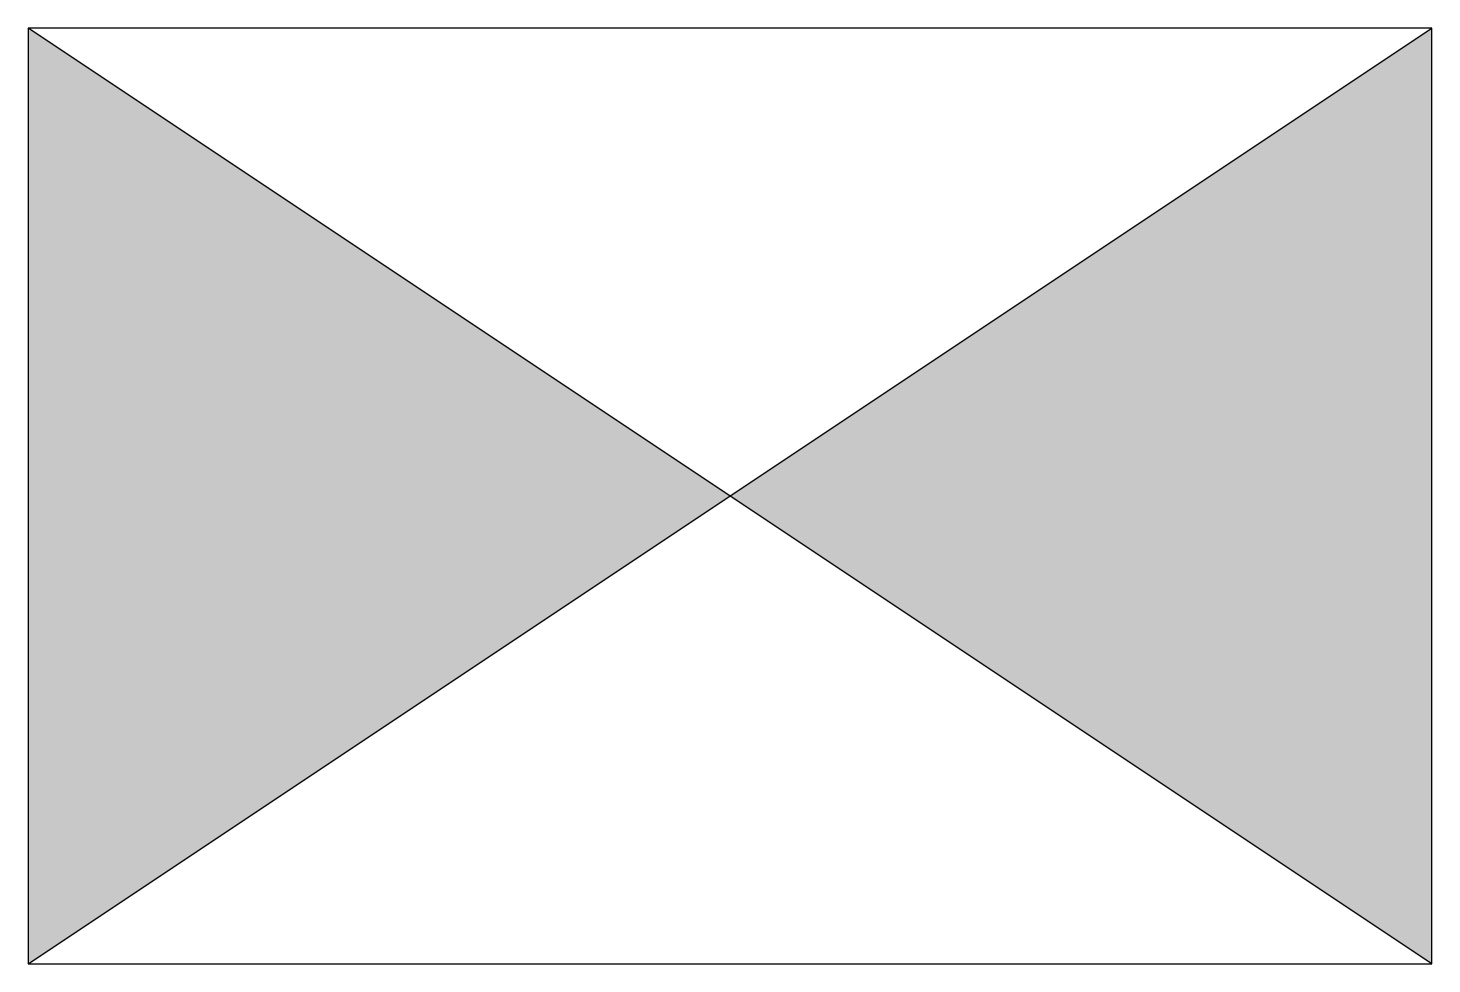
# Model space of a CAD drawing. Extents: x -1.13 to 1.12, y 0 to 1.5.
import ezdxf

# ---------------------------------------------------------------- set-up
doc = ezdxf.new("R2010")
doc.units = 0
doc.header["$LTSCALE"] = 0.2

msp = doc.modelspace()

# ---------------------------------------------------------------- hatches: boundary and pattern name
h = msp.add_hatch(color=256)
h.paths.add_polyline_path([(-1.125, 1.5), (-1.125, 0), (0, 0.75)])
h.paths.add_polyline_path([(1.125, 1.5), (0, 0.75), (1.125, 0)])

# ---------------------------------------------------------------- linework, layer by layer
for p, q in [((-1.125, 0), (1.125, 1.5)), ((1.125, 0), (-1.125, 1.5))]:
    msp.add_line(p, q)
at = {"flags": 128}
msp.add_lwpolyline([(-1.125, 0), (1.125, 0), (1.125, 1.5), (-1.125, 1.5)], close=True, dxfattribs=at)

doc.saveas('drawing.dxf')
